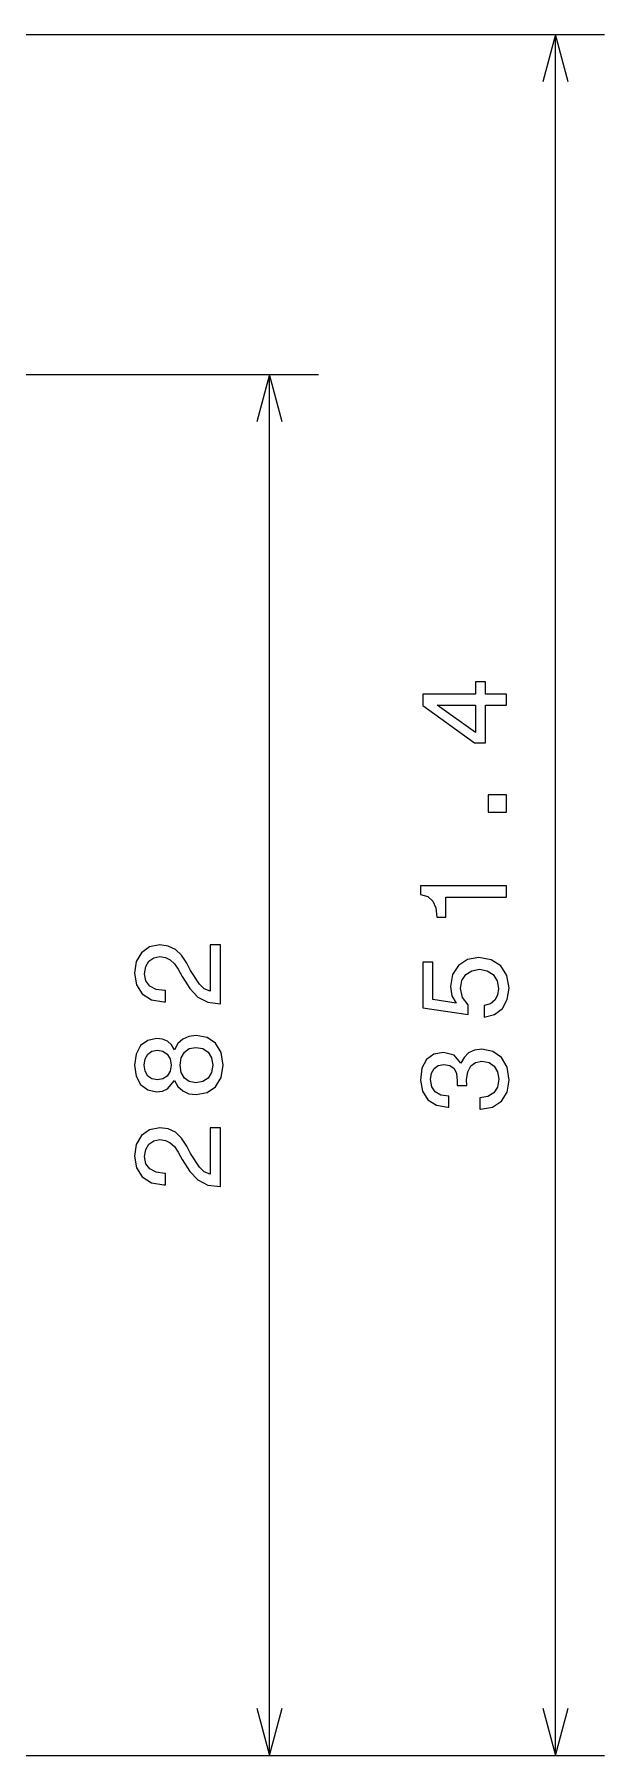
# Model space of a CAD drawing. Extents: x 0 to 297, y 0 to 420.
# Drawn here: x 194.6 to 217.9, y 122.7 to 193 of the extents above; entities that cross this region are included whole.
import ezdxf

# ---------------------------------------------------------------- set-up
doc = ezdxf.new("R2010")
doc.units = 0

msp = doc.modelspace()

# ---------------------------------------------------------------- linework, layer by layer
at = {"color": 7, "lineweight": 13}
for p, q in [((170.959305, 192.973145), (217.862045, 192.973145)), ((215.862045, 122.68573), (215.862045, 192.973145)), ((155.507492, 179.085739), (206.178345, 179.085739)), ((204.178345, 122.68573), (204.178345, 179.085739)), ((163.719543, 122.68573), (206.178345, 122.68573)), ((163.719543, 122.68573), (217.862045, 122.68573))]:
    msp.add_line(p, q, dxfattribs=at)
for points in [[(216.379684, 191.04129), (215.862045, 192.973145), (215.344406, 191.04129)], [(204.695984, 177.153885), (204.178345, 179.085739), (203.660706, 177.153885)], [(203.660706, 124.617577), (204.178345, 122.68573), (204.695984, 124.617577)], [(215.344406, 124.617577), (215.862045, 122.68573), (216.379684, 124.617577)]]:
    msp.add_lwpolyline(points, dxfattribs=at)
for points in [[(213.862045, 165.578857), (213.862045, 166.032745), (212.994614, 166.032745), (212.994614, 166.532028), (212.591156, 166.532028), (212.591156, 166.032745), (210.437698, 166.032745), (210.437698, 165.573807), (212.550812, 164.040665), (212.994614, 164.040665), (212.994614, 165.578857)], [(212.591156, 164.46431), (211.022705, 165.578857), (212.591156, 165.578857)], [(213.862045, 161.217468), (213.862045, 161.913437), (213.110611, 161.913437), (213.110611, 161.217468)], [(213.862045, 157.738647), (213.862045, 158.197586), (210.336838, 158.197586), (210.336838, 157.854645), (210.64447, 157.76387), (210.851242, 157.582321), (210.972275, 157.304932), (211.012619, 156.921646), (211.370682, 156.921646), (211.370682, 157.738647)], [(202.178345, 153.391205), (202.178345, 155.796829), (201.744629, 155.796829), (201.744629, 153.895523), (201.507584, 154.001434), (201.310898, 154.182999), (200.952835, 154.742798), (200.801544, 155.040344), (200.584686, 155.373199), (200.33252, 155.610229), (200.034973, 155.746399), (199.697067, 155.796829), (199.273438, 155.71109), (198.940598, 155.47406), (198.728775, 155.110947), (198.653122, 154.641922), (198.738861, 154.157776), (198.975891, 153.789627), (199.354141, 153.552597), (199.853409, 153.471893), (199.924026, 153.471893), (199.924026, 153.930832), (199.883682, 153.930832), (199.540726, 153.976227), (199.288574, 154.112381), (199.127182, 154.329254), (199.071716, 154.616714), (199.122147, 154.90921), (199.24823, 155.126083), (199.444916, 155.267288), (199.692032, 155.317719), (199.924026, 155.28241), (200.120712, 155.1866), (200.292175, 155.025208), (200.443466, 154.803314), (200.604858, 154.505753), (200.917526, 154.01152), (201.250381, 153.663544), (201.653854, 153.456772), (202.163208, 153.391205)], [(212.949219, 152.842682), (213.362762, 152.953644), (213.685532, 153.20076), (213.887253, 153.563873), (213.962906, 154.027847), (213.872131, 154.537216), (213.625015, 154.935623), (213.231644, 155.18779), (212.72731, 155.283615), (212.258301, 155.197876), (211.890152, 154.955795), (211.653107, 154.57756), (211.567383, 154.088364), (211.627899, 153.710129), (211.794327, 153.417618), (210.851242, 153.558823), (210.851242, 155.091965), (210.437698, 155.091965), (210.437698, 153.220932), (212.293594, 152.943558), (212.293594, 153.347015), (212.056564, 153.639511), (211.97084, 154.012711), (212.026306, 154.33548), (212.187698, 154.582596), (212.434814, 154.738937), (212.752533, 154.794418), (213.070267, 154.738937), (213.317368, 154.57756), (213.473709, 154.330444), (213.52919, 154.012711), (213.493881, 153.745422), (213.377899, 153.538651), (213.196335, 153.38736), (212.949219, 153.311707)], [(200.292175, 150.260376), (200.43338, 150.003174), (200.630066, 149.82666), (200.877182, 149.715698), (201.174744, 149.680405), (201.623581, 149.761093), (201.971573, 149.993073), (202.193466, 150.371323), (202.279205, 150.885727), (202.193466, 151.395096), (201.971573, 151.773346), (201.623581, 152.005325), (201.174744, 152.091064), (200.877182, 152.05072), (200.630066, 151.944809), (200.43338, 151.76326), (200.292175, 151.511093), (200.171143, 151.712814), (200.004715, 151.854034), (199.802979, 151.939758), (199.555862, 151.970032), (199.1978, 151.889328), (198.910324, 151.677521), (198.72374, 151.334579), (198.653122, 150.885727), (198.72374, 150.431839), (198.910324, 150.088898), (199.1978, 149.87204), (199.555862, 149.796387), (199.802979, 149.821609), (200.004715, 149.907349)], [(199.596207, 150.275497), (199.374313, 150.315842), (199.202835, 150.43689), (199.096924, 150.628525), (199.05658, 150.885727), (199.096924, 151.137894), (199.202835, 151.329529), (199.374313, 151.450577), (199.596207, 151.495956), (199.823151, 151.450577), (199.999664, 151.329529), (200.115662, 151.137894), (200.150955, 150.885727), (200.110611, 150.628525), (199.999664, 150.43689), (199.823151, 150.315842)], [(201.164658, 150.164551), (200.897354, 150.209946), (200.695633, 150.356186), (200.564514, 150.58313), (200.519119, 150.885727), (200.564514, 151.183289), (200.695633, 151.410233), (200.897354, 151.556473), (201.164658, 151.606918), (201.452118, 151.556473), (201.668976, 151.410233), (201.810181, 151.183289), (201.855576, 150.885727), (201.810181, 150.58313), (201.668976, 150.356186), (201.452118, 150.209946)], [(212.762619, 149.086487), (212.797928, 149.086487), (213.282074, 149.167191), (213.645187, 149.404221), (213.877182, 149.77742), (213.962906, 150.271652), (213.877182, 150.796143), (213.655273, 151.189514), (213.302246, 151.441681), (212.848358, 151.532455), (212.550812, 151.492111), (212.308731, 151.381165), (212.122131, 151.1996), (211.985962, 150.957535), (211.713638, 151.285339), (211.279907, 151.401337), (210.886536, 151.325684), (210.588989, 151.108826), (210.40239, 150.755798), (210.336838, 150.271652), (210.417526, 149.817764), (210.63942, 149.469772), (210.992447, 149.242828), (211.461472, 149.167191), (211.49678, 149.167191), (211.49678, 149.616028), (211.173996, 149.656372), (210.942017, 149.787506), (210.800812, 149.999313), (210.750381, 150.29686), (210.790726, 150.559113), (210.896622, 150.750763), (211.0681, 150.866745), (211.300095, 150.91214), (211.547195, 150.866745), (211.713638, 150.745712), (211.814499, 150.533905), (211.844757, 150.246429), (211.839706, 150.049744), (212.238129, 150.049744), (212.228043, 150.29686), (212.273422, 150.614594), (212.39447, 150.851624), (212.591156, 150.992828), (212.848358, 151.043259), (213.140869, 150.987793), (213.357727, 150.841537), (213.493881, 150.609543), (213.539276, 150.30191), (213.488846, 149.984192), (213.337555, 149.752197), (213.095474, 149.605942), (212.762619, 149.550476)], [(202.178345, 145.919159), (202.178345, 148.324783), (201.744629, 148.324783), (201.744629, 146.423477), (201.507584, 146.529388), (201.310898, 146.710953), (200.952835, 147.270752), (200.801544, 147.568298), (200.584686, 147.901154), (200.33252, 148.138184), (200.034973, 148.274353), (199.697067, 148.324783), (199.273438, 148.239044), (198.940598, 148.002014), (198.728775, 147.638901), (198.653122, 147.169876), (198.738861, 146.68573), (198.975891, 146.317581), (199.354141, 146.080536), (199.853409, 145.999847), (199.924026, 145.999847), (199.924026, 146.458786), (199.883682, 146.458786), (199.540726, 146.504181), (199.288574, 146.640335), (199.127182, 146.857193), (199.071716, 147.144669), (199.122147, 147.43718), (199.24823, 147.654037), (199.444916, 147.795242), (199.692032, 147.845673), (199.924026, 147.810364), (200.120712, 147.714554), (200.292175, 147.553162), (200.443466, 147.331268), (200.604858, 147.033707), (200.917526, 146.539474), (201.250381, 146.191498), (201.653854, 145.984726), (202.163208, 145.919159)]]:
    msp.add_lwpolyline(points, close=True, dxfattribs=at)

doc.saveas('drawing.dxf')
